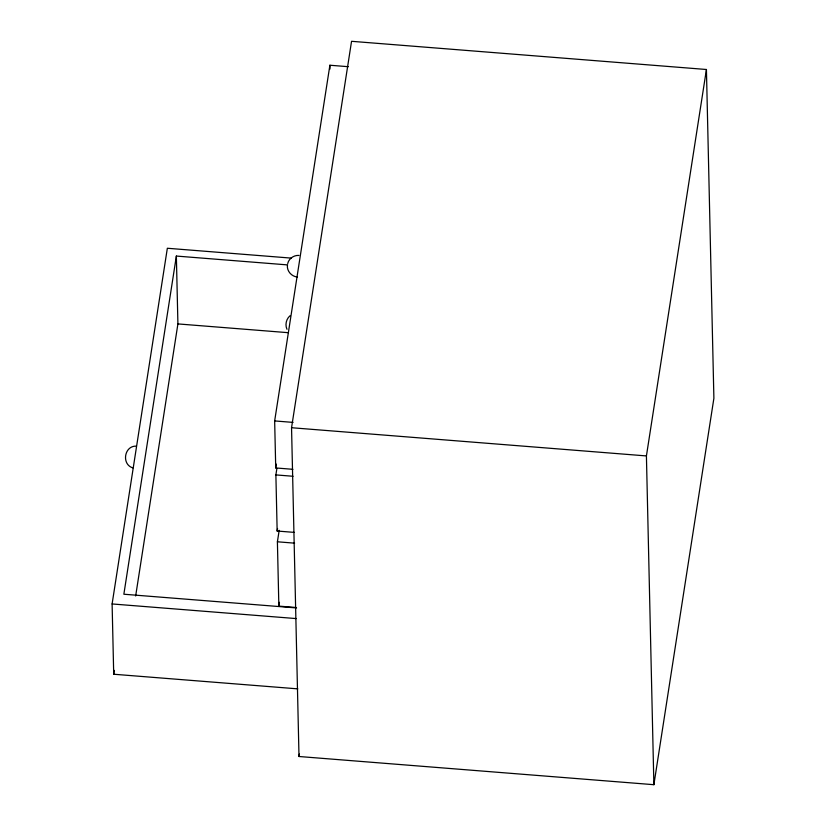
<?xml version="1.0" encoding="UTF-8"?>
<svg xmlns="http://www.w3.org/2000/svg" width="826" height="826" viewBox="0 0 826 826"><rect width="100%" height="100%" fill="white"/><g stroke="black" fill="none" stroke-linecap="round" stroke-linejoin="round"><path stroke-width="1.24" d="M297.804 688.863L113.709 674.233L112.109 603.951L167.348 248.254L291.351 258.115M287.665 264.909L176.361 256.06L123.859 594.224L296.555 607.946M113.709 674.233L114.298 670.402M135.66 595.969L177.91 323.916L176.361 256.06M292.92 469.313L275.729 467.95L274.655 420.93L329.894 65.233L348.314 66.699M275.729 467.95L276.318 464.119M294.345 532.388L277.154 531.025L275.884 474.909L276.875 468.538M291.547 427.723L351.546 41.3L706.426 69.498L713.891 398.277L653.882 784.7L299.002 756.502L291.547 427.723L646.417 455.931L653.882 784.7M277.154 531.025L277.557 528.475M296.049 607.492L278.858 606.129L277.402 541.794L279.188 530.323M278.858 606.129L279.456 602.309M299.002 756.502L299.384 754.055M646.417 455.931L706.426 69.498M287.716 263.556C288.821 258.579 293.901 255.028 298.96 255.43M289.988 315.79C286.209 319.043 284.898 324.742 286.963 329.285M136.445 446.133C124.168 445.482 121.216 464.522 132.914 467.908M177.91 323.916L288.078 332.671M274.655 420.93L293.075 422.396M275.884 474.909L293.075 476.272M277.402 541.794L294.593 543.157M112.109 603.951L296.204 618.581M297.391 277.009C291.671 276.576 286.798 271.145 287.396 265.363M329.894 65.233L329.977 69.043"/></g></svg>
